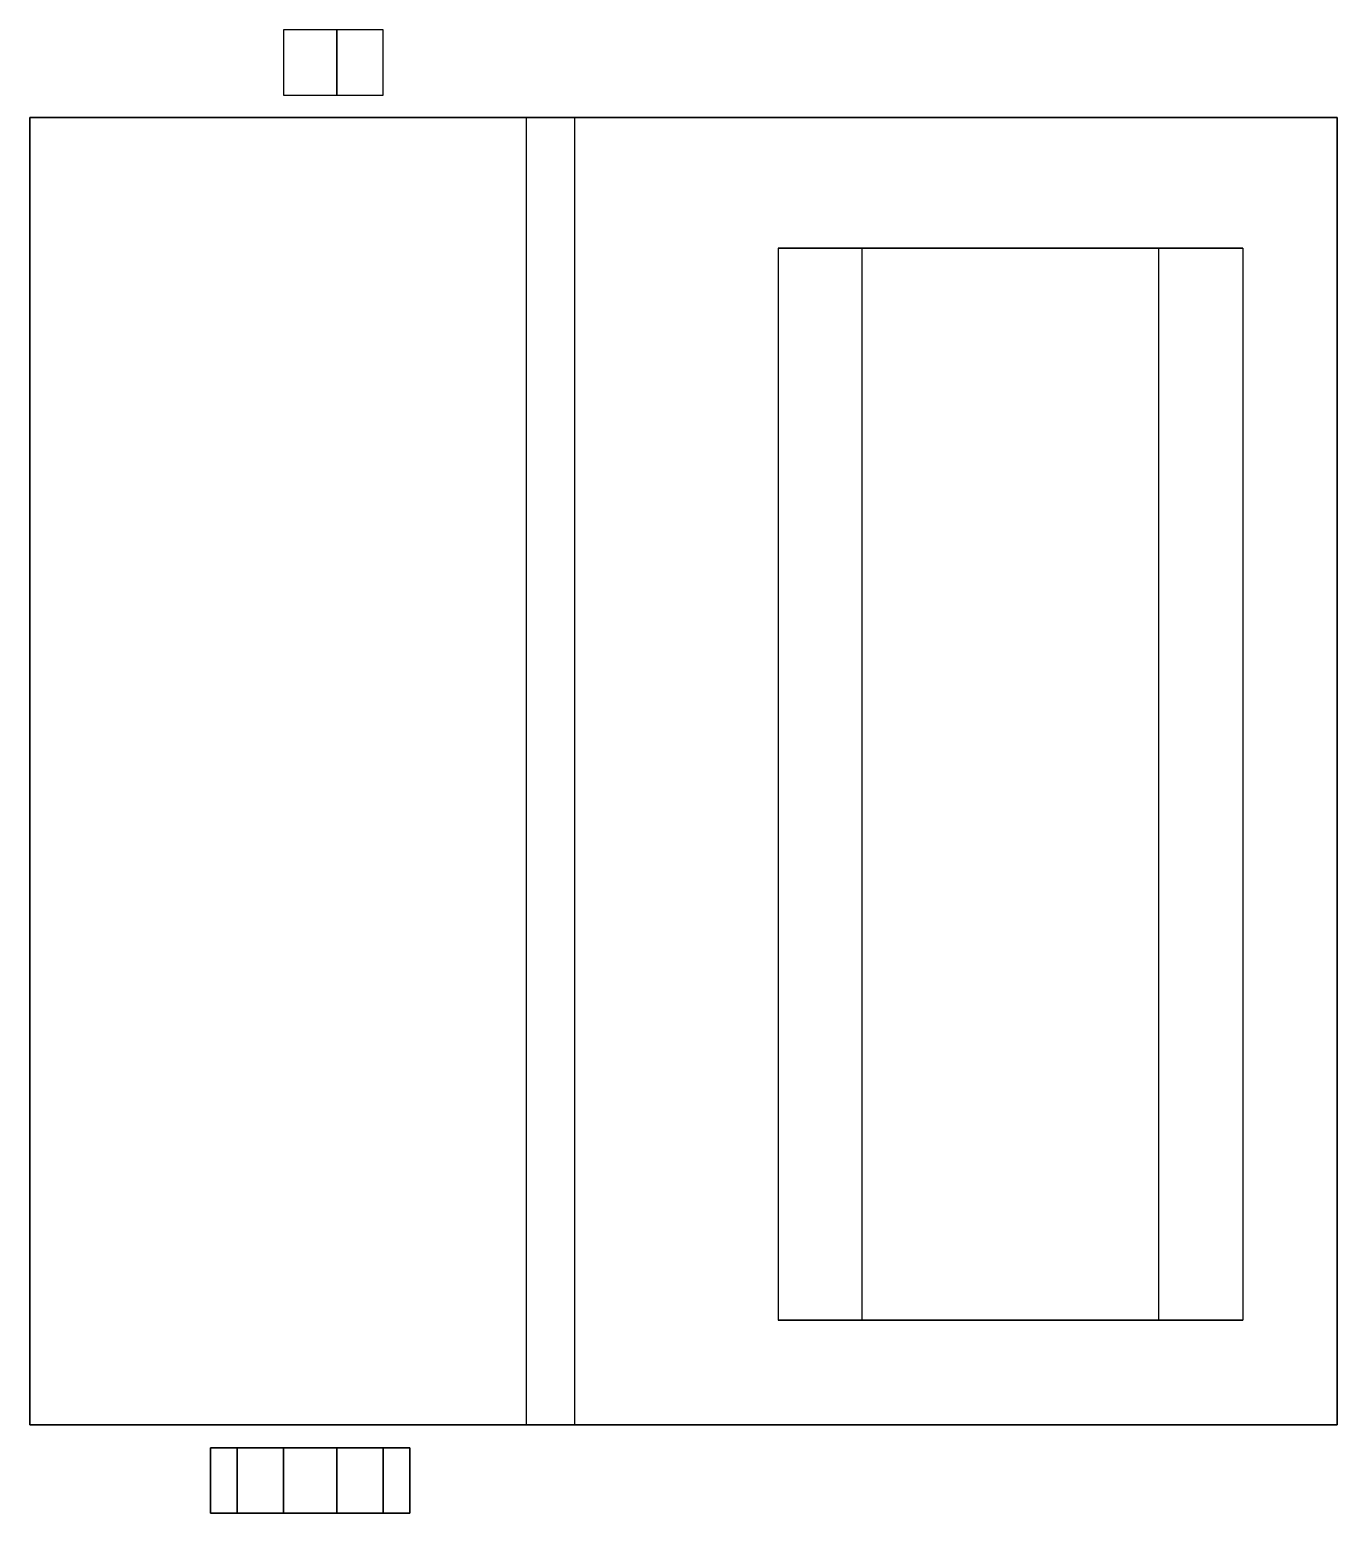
# Model space of a CAD drawing. Extents: x 11003 to 11303, y 4470 to 4810.
import ezdxf

# ---------------------------------------------------------------- set-up
doc = ezdxf.new("R2010")
doc.units = 0
doc.header["$LTSCALE"] = 100
doc.header["$MEASUREMENT"] = 0
doc.layers.add('3D', color=4, linetype='CONTINUOUS')

msp = doc.modelspace()

# ---------------------------------------------------------------- linework, layer by layer
at = {"layer": '3D', "linetype": 'CONTINUOUS'}
for points in [[(11073.7, 4810.39, 254.8), (11061.44, 4810.39, 254.8), (11061.44, 4795.39, 254.8), (11073.7, 4795.39, 254.8)], [(11084.31, 4810.39, 248.68), (11073.7, 4810.39, 254.8), (11073.7, 4795.39, 254.8), (11084.31, 4795.39, 248.68)], [(11003.2, 4790.28, -29.9), (11153.2, 4790.28, -29.9), (11117.2, 4790.28, 270.1), (11003.2, 4790.28, 270.1)], [(11003.2, 4490.28, -29.9), (11003.2, 4790.28, -29.9), (11003.2, 4790.28, 270.1), (11003.2, 4490.28, 270.1)], [(11117.2, 4490.28, 270.1), (11117.2, 4790.28, 270.1), (11003.2, 4790.28, 270.1), (11003.2, 4490.28, 270.1)], [(11117.2, 4490.28, 270.1), (11117.2, 4790.28, 270.1), (11128.16, 4790.28, 180.1), (11128.16, 4490.28, 180.1)], [(11153.2, 4790.28, -29.9), (11303.2, 4790.28, -29.9), (11303.2, 4790.28, 60.1), (11128.16, 4790.28, 180.1)], [(11128.16, 4790.28, 180.1), (11128.16, 4490.28, 180.1), (11303.2, 4490.28, 60.1), (11303.2, 4790.28, 60.1)], [(11303.2, 4490.28, -29.9), (11303.2, 4790.28, -29.9), (11303.2, 4790.28, 60.1), (11303.2, 4490.28, 60.1)], [(11194.17, 4760.28, 175.64), (11174.89, 4760.28, 152.66), (11174.89, 4514.28, 152.66), (11194.17, 4514.28, 175.64)], [(11262.22, 4760.28, 79.38), (11281.5, 4760.28, 102.36), (11194.17, 4760.28, 175.64), (11174.89, 4760.28, 152.66)], [(11194.17, 4514.28, 175.64), (11194.17, 4760.28, 175.64), (11281.5, 4760.28, 102.36), (11281.5, 4514.28, 102.36)], [(11281.5, 4514.28, 102.36), (11262.22, 4514.28, 79.38), (11262.22, 4760.28, 79.38), (11281.5, 4760.28, 102.36)], [(11174.89, 4514.28, 152.66), (11194.17, 4514.28, 175.64), (11281.5, 4514.28, 102.36), (11262.22, 4514.28, 79.38)], [(11003.2, 4490.28, -29.9), (11153.2, 4490.28, -29.9), (11117.2, 4490.28, 270.1), (11003.2, 4490.28, 270.1)], [(11153.2, 4490.28, -29.9), (11303.2, 4490.28, -29.9), (11303.2, 4490.28, 60.1), (11128.16, 4490.28, 180.1)], [(11044.71, 4484.97, 225.82), (11050.83, 4484.97, 215.21), (11050.83, 4469.97, 215.21), (11044.71, 4469.97, 225.82)], [(11044.71, 4484.97, 238.07), (11044.71, 4484.97, 225.82), (11044.71, 4469.97, 225.82), (11044.71, 4469.97, 238.07)], [(11050.83, 4484.97, 248.68), (11044.71, 4484.97, 238.07), (11044.71, 4469.97, 238.07), (11050.83, 4469.97, 248.68)], [(11050.83, 4484.97, 215.21), (11061.44, 4484.97, 209.08), (11061.44, 4469.97, 209.08), (11050.83, 4469.97, 215.21)], [(11061.44, 4484.97, 254.8), (11050.83, 4484.97, 248.68), (11050.83, 4469.97, 248.68), (11061.44, 4469.97, 254.8)], [(11073.7, 4484.97, 254.8), (11061.44, 4484.97, 254.8), (11061.44, 4469.97, 254.8), (11073.7, 4469.97, 254.8)], [(11061.44, 4484.97, 209.08), (11073.7, 4484.97, 209.08), (11073.7, 4469.97, 209.08), (11061.44, 4469.97, 209.08)], [(11084.31, 4484.97, 248.68), (11073.7, 4484.97, 254.8), (11073.7, 4469.97, 254.8), (11084.31, 4469.97, 248.68)], [(11073.7, 4484.97, 209.08), (11084.31, 4484.97, 215.21), (11084.31, 4469.97, 215.21), (11073.7, 4469.97, 209.08)], [(11090.43, 4484.97, 238.07), (11084.31, 4484.97, 248.68), (11084.31, 4469.97, 248.68), (11090.43, 4469.97, 238.07)], [(11084.31, 4484.97, 215.21), (11090.43, 4484.97, 225.82), (11090.43, 4469.97, 225.82), (11084.31, 4469.97, 215.21)], [(11090.43, 4484.97, 225.82), (11090.43, 4484.97, 238.07), (11090.43, 4469.97, 238.07), (11090.43, 4469.97, 225.82)]]:
    msp.add_3dface(points, dxfattribs=at)

doc.saveas('drawing.dxf')
